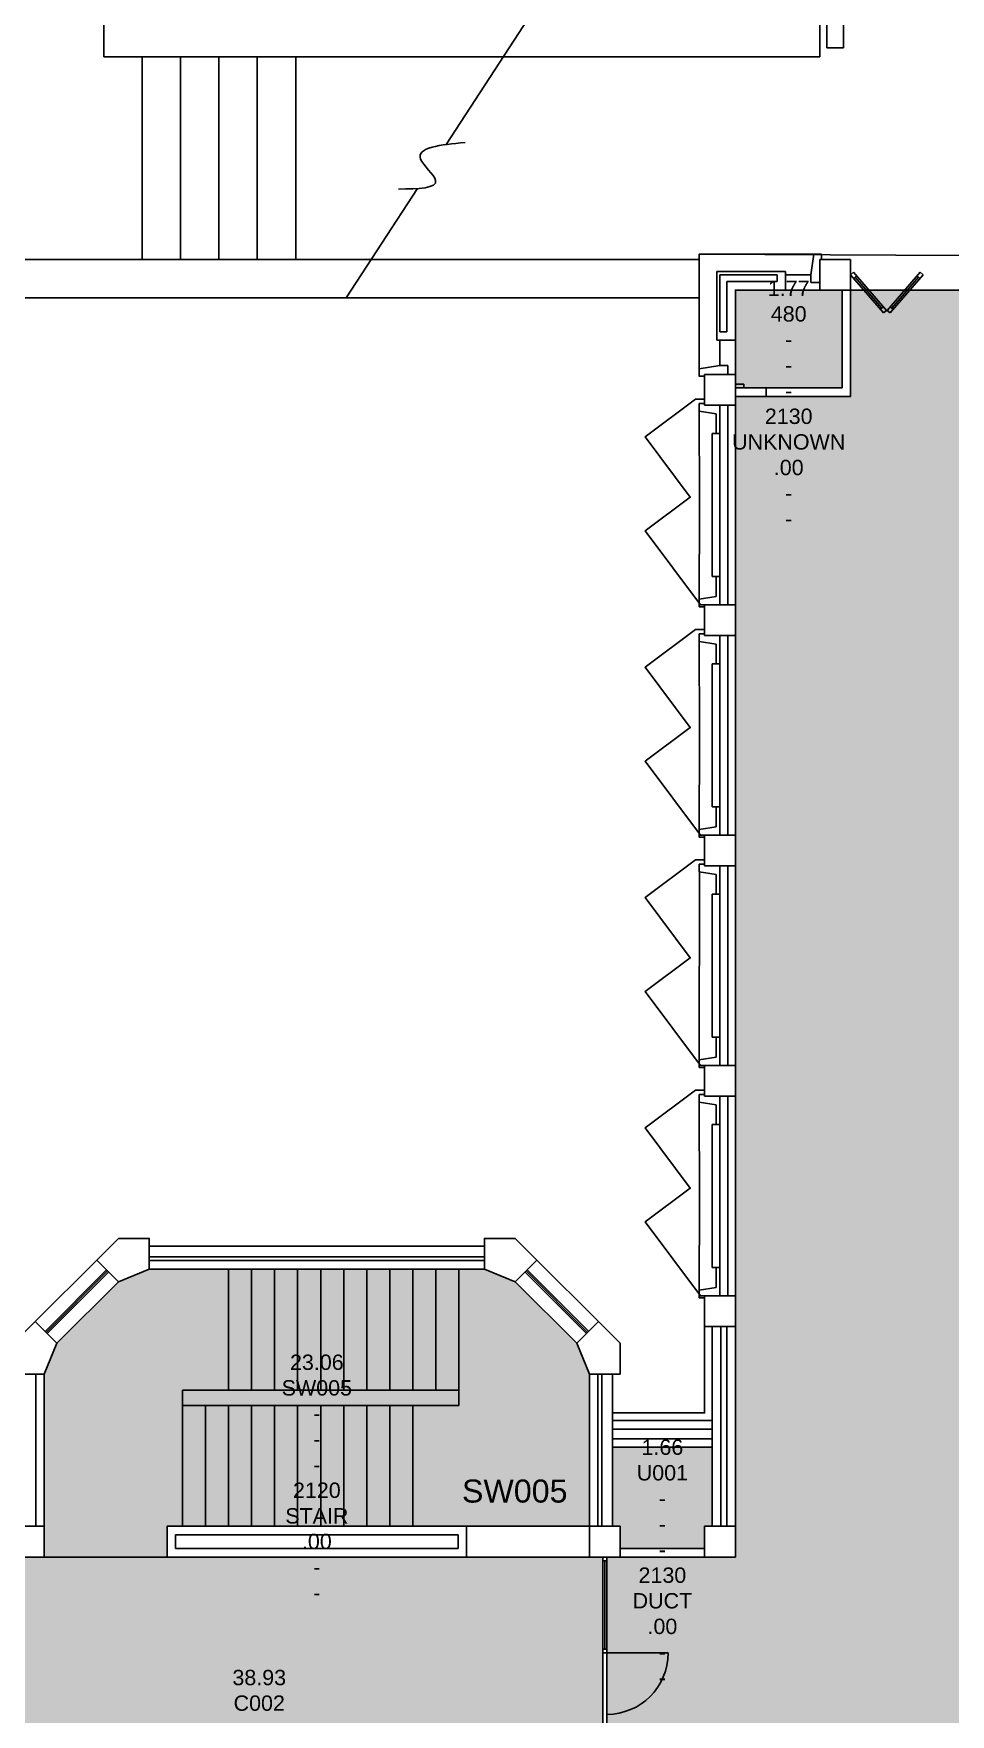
# Model space of a CAD drawing. Header units: inches. Extents: x 613227 to 772276, y -183327 to -97364.
# Drawn here: x 627875 to 639813, y -133277 to -111387 of the extents above; entities that cross this region are included whole.
import ezdxf

# ---------------------------------------------------------------- set-up
doc = ezdxf.new("R2010")
doc.units = ezdxf.units.IN
doc.header["$MEASUREMENT"] = 0
for name, color, linetype in [('_new text', 7, 'Continuous'), ('BL', 8, 'Continuous'), ('DR', 8, 'Continuous'), ('GROS$', 1, 'Continuous'), ('HL-TMP', 7, 'Continuous'), ('RM', 4, 'Continuous'), ('RM$', 5, 'Continuous'), ('RM$TXT', 5, 'Continuous'), ('WA_EXT', 7, 'Continuous'), ('WN', 4, 'Continuous')]:
    doc.layers.add(name, color=color, linetype=linetype)
doc.styles.add('arial', font='arial.ttf')
doc.styles.get("Standard").update_dxf_attribs({"font": 'arial.ttf'})

msp = doc.modelspace()

# ---------------------------------------------------------------- hatches: boundary and pattern name
at = {"layer": 'HL-TMP', "true_color": 0x666666}
h = msp.add_hatch(color=251, dxfattribs=at)
h.paths.add_polyline_path([(618953, -159572), (614613, -159572), (614613, -159727), (614413, -159727), (614413, -162327), (618953, -162327)], flags=0)
h.paths.add_polyline_path([(618953, -163042), (618953, -162437), (614613, -162437), (614613, -162727), (614413, -162727), (614413, -165327), (614613, -165327), (614613, -165477), (618953, -165477)], flags=0)
h.paths.add_polyline_path([(656583, -169237), (653423, -169237), (653423, -175182), (656583, -175182)], flags=0)
h.paths.add_polyline_path([(668203, -169237), (665043, -169237), (665043, -175167), (668203, -175167)], flags=0)
h.paths.add_polyline_path([(693613, -162727), (693588, -162727), (692013, -162727), (686513, -162727), (686513, -164709), (686679, -165109), (687481, -165911), (687881, -166077), (692246, -166077), (692646, -165911), (693448, -165109), (693613, -164709)], flags=0)
h.paths.add_polyline_path([(693613, -128844), (693448, -128444), (692646, -127642), (692246, -127477), (687881, -127477), (687481, -127642), (686679, -128444), (686513, -128844), (686513, -130827), (688113, -130827), (693613, -130827)], flags=0)
h.paths.add_polyline_path([(635113, -128844), (634948, -128444), (634146, -127642), (633746, -127477), (629381, -127477), (628981, -127642), (628179, -128444), (628013, -128844), (628013, -131227), (629613, -131227), (629613, -130827), (635113, -130827)], flags=0)
h.paths.add_polyline_path([(635113, -162727), (628013, -162727), (628013, -164709), (628179, -165109), (628981, -165911), (629381, -166077), (633746, -166077), (634146, -165911), (634948, -165109), (635113, -164709)], flags=0)
h.paths.add_polyline_path([(740972, -132923), (735561, -129785), (734859, -130996), (734809, -131083), (736023, -131787), (736523, -132077), (736523, -135976), (734809, -136970), (735561, -138268), (740972, -135130), (741615, -134027)], flags=0)
h.paths.add_polyline_path([(658824, -136477), (654813, -137161), (654813, -140092), (659213, -140842), (659213, -139444), (656263, -138941), (656263, -138312), (659056, -137836)], flags=0)
h.paths.add_polyline_path([(666813, -137161), (662413, -136411), (662413, -137810), (665363, -138312), (665363, -138941), (662571, -139417), (662803, -140776), (666813, -140092)], flags=0)
h.paths.add_polyline_path([(640413, -141482), (644138, -141482), (644138, -141572), (644166, -141572), (644166, -144572), (646907, -144572), (646913, -144572), (646913, -144727), (647168, -144727), (647168, -147327), (646913, -147327), (646913, -147727), (647168, -147727), (647168, -150327), (646913, -150327), (646913, -150727), (647168, -150727), (647168, -153327), (646913, -153327), (646913, -153727), (647168, -153727), (647168, -156327), (646913, -156327), (646913, -156727), (647168, -156727), (647168, -159327), (646913, -159327), (646913, -159505), (642568, -159505), (642568, -159482), (640413, -159482)], flags=0)
h.paths.add_polyline_path([(674403, -125327), (674013, -125327), (674013, -124727), (674403, -124727), (674403, -122957), (670488, -122957), (670488, -131117), (674113, -131117), (674113, -130627), (674403, -130627)], flags=0)
h.paths.add_polyline_path([(662163, -169237), (659463, -169237), (659463, -171467), (659463, -174067), (659463, -175362), (662163, -175362), (662163, -172667)], flags=0)
h.paths.add_polyline_path([(680278, -118618), (680278, -117552), (680278, -116512), (680163, -116512), (679078, -116512), (679078, -120468), (680278, -120468)], flags=0)
h.paths.add_polyline_path([(696853, -126582), (695613, -126582), (695613, -126727), (695314, -126727), (695314, -129327), (695613, -129327), (695613, -129727), (695368, -129727), (695368, -130827), (695613, -130827), (695613, -131117), (698403, -131117), (698403, -129007), (696853, -129007)], flags=0)
h.paths.add_polyline_path([(626288, -131227), (623013, -131227), (621563, -131227), (621563, -130277), (621563, -129174), (621563, -127903), (621563, -124892), (621563, -121892), (621563, -118892), (621563, -117472), (621613, -117472), (621613, -112892), (621613, -109042), (621613, -107082), (619013, -107082), (619013, -107377), (619013, -109892), (619013, -117472), (619063, -117472), (619063, -130857), (619063, -131082), (614413, -131082), (614413, -132327), (614613, -132327), (614613, -135327), (626288, -135327)], flags=0)
h.paths.add_polyline_path([(635288, -131227), (635113, -131227), (629613, -131227), (628013, -131227), (627613, -131227), (626338, -131227), (626338, -135327), (626613, -135327), (626613, -135677), (627613, -135677), (627613, -135327), (628013, -135327), (628013, -135617), (631263, -135617), (631263, -135327), (631863, -135327), (631863, -135617), (632475, -135617), (635113, -135617), (635113, -135327), (635288, -135327)], flags=0)
h.paths.add_polyline_path([(686288, -131227), (686113, -131227), (685013, -131227), (680278, -131227), (680278, -131227), (679078, -131227), (672063, -131227), (663758, -131227), (657868, -131227), (654868, -131227), (647113, -131227), (647113, -125327), (647013, -125327), (647013, -124727), (647113, -124727), (647113, -119327), (647013, -119327), (647013, -118727), (647113, -118727), (647113, -114727), (638513, -114727), (638513, -116112), (637413, -116112), (637013, -116112), (637013, -131227), (636613, -131227), (635513, -131227), (635338, -131227), (635338, -135327), (637213, -135327), (637213, -135425), (644984, -135425), (644984, -141482), (645438, -141482), (645438, -141572), (644256, -141572), (644256, -144392), (644256, -144482), (646913, -144482), (646913, -144327), (647513, -144327), (647513, -141727), (646913, -141727), (646913, -141327), (647513, -141327), (647513, -138727), (646913, -138727), (646913, -138327), (647513, -138327), (647513, -135727), (646913, -135727), (646913, -135327), (647113, -135327), (647113, -135127), (647513, -135127), (647513, -135727), (650113, -135727), (650113, -135127), (650513, -135127), (650513, -135727), (653113, -135727), (653113, -135127), (653513, -135127), (653513, -135377), (653691, -135377), (653841, -135612), (655784, -135612), (655934, -135377), (656113, -135377), (656113, -135127), (656513, -135127), (656513, -135377), (656691, -135377), (656841, -135612), (658784, -135612), (658934, -135377), (659113, -135377), (659113, -135127), (659513, -135127), (662113, -135127), (662513, -135127), (662513, -135377), (662693, -135377), (662843, -135612), (664786, -135612), (664936, -135377), (665113, -135377), (665113, -135127), (665513, -135127), (665513, -135377), (665693, -135377), (665843, -135612), (667786, -135612), (667936, -135377), (668113, -135377), (668113, -135127), (674113, -135127), (674513, -135127), (674513, -135327), (674713, -135327), (674713, -138472), (677373, -138472), (678218, -138472), (678218, -135327), (686288, -135327)], flags=0)
h.paths.add_polyline_path([(680278, -120751), (680278, -120558), (679078, -120558), (679078, -120577), (678478, -120577), (678478, -124077), (679078, -124077), (679078, -128624), (679078, -128624), (679078, -131227), (680278, -131227), (680278, -130627), (680278, -124852)], flags=0)
h.paths.add_polyline_path([(707258, -132727), (707013, -132727), (707013, -132582), (702513, -132582), (702513, -131227), (700013, -131227), (699903, -131227), (695613, -131227), (695013, -131227), (693613, -131227), (692013, -131227), (688113, -131227), (686338, -131227), (686338, -135327), (686513, -135327), (686513, -135617), (689763, -135617), (689763, -135327), (690363, -135327), (690363, -135617), (692575, -135617), (693613, -135617), (693613, -135327), (694013, -135327), (694013, -135472), (695013, -135472), (695013, -135327), (700013, -135327), (705313, -135327), (707013, -135327), (707013, -134877), (707258, -134877)], flags=0)
h.paths.add_polyline_path([(702513, -109892), (702513, -107082), (702066, -107082), (700013, -107082), (700013, -108692), (700013, -111692), (700013, -114692), (700013, -117692), (700013, -127053), (700013, -128324), (700013, -129827), (700013, -131117), (702513, -131117), (702513, -130892), (702513, -127892), (702513, -124892), (702513, -121892), (702513, -115892), (702513, -112892)], flags=0)
h.paths.add_polyline_path([(718928, -129981), (718928, -129931), (717566, -129931), (717566, -129981), (717566, -131431), (718928, -131431)], flags=0)
h.paths.add_polyline_path([(718928, -136623), (717566, -136623), (717566, -136673), (717566, -138123), (718928, -138123)], flags=0)
h.paths.add_polyline_path([(702513, -160892), (702513, -142892), (702513, -139862), (702513, -135437), (700013, -135437), (700013, -135962), (700013, -138662), (700013, -144692), (700013, -150692), (700013, -153692), (700013, -156692), (700013, -159727), (694013, -159727), (693878, -159727), (693878, -159799), (693878, -162247), (693878, -162327), (694013, -162327), (700013, -162327), (700013, -166120), (700013, -171472), (700838, -171472), (702513, -171472)], flags=0)
h.paths.add_polyline_path([(684613, -162377), (683693, -162377), (683693, -162747), (683513, -162747), (683513, -162927), (683333, -162927), (683333, -163747), (684613, -163747)], flags=0)
h.paths.add_polyline_path([(678943, -168277), (677963, -168277), (677963, -169112), (678943, -169112)], flags=0)
h.paths.add_polyline_path([(635288, -159727), (635113, -159727), (635113, -159727), (635113, -159727), (633348, -159727), (632731, -159109), (631596, -159109), (631596, -159109), (630396, -159109), (629778, -159727), (629005, -159727), (628143, -159727), (626338, -159727), (626338, -162327), (626663, -162327), (626663, -162327), (628013, -162327), (635288, -162327)], flags=0)
h.paths.add_polyline_path([(627793, -156609), (626613, -156609), (626613, -156727), (626538, -156727), (626538, -158142), (626538, -159327), (627793, -159327)], flags=0)
h.paths.add_polyline_path([(621673, -143201), (621673, -141002), (619043, -141002), (619043, -143560), (619043, -146426), (619043, -148912), (619043, -150597), (619043, -153419), (619553, -153419), (619553, -156077), (619553, -159514), (621673, -159514), (621673, -159482), (621673, -156417), (623127, -156417), (623127, -155517), (622906, -155517), (621673, -155517), (621673, -151520)], flags=0)
h.paths.add_polyline_path([(666535, -176379), (665423, -176379), (665423, -177482), (666534, -177482)], flags=0)
h.paths.add_polyline_path([(693693, -159727), (693588, -159727), (693588, -159552), (691958, -159552), (691958, -159727), (691848, -159727), (691467, -159323), (691155, -158993), (691073, -158907), (689173, -158907), (689053, -158907), (688660, -159323), (688278, -159727), (688168, -159727), (688168, -159552), (686538, -159552), (686538, -159727), (686378, -159727), (686378, -162327), (686538, -162327), (692013, -162327), (692013, -162727), (693588, -162727), (693588, -162327), (693693, -162327)], flags=0)
h.paths.add_polyline_path([(704413, -98927), (704213, -98927), (704213, -97977), (700013, -97977), (700013, -106972), (702066, -106972), (702613, -106972), (702613, -106677), (703013, -106677), (703013, -106977), (704163, -106977), (704163, -106027), (704363, -106027), (704363, -105027), (704213, -105027), (704213, -104427), (704363, -104427), (704363, -100527), (704213, -100527), (704213, -100271), (701692, -100271), (701692, -101804), (702629, -101804), (702629, -101834), (702629, -105027), (701667, -105027), (701667, -100693), (701668, -100246), (704213, -100246), (704213, -99927), (704413, -99927)], flags=0)
h.paths.add_polyline_path([(684413, -145862), (683328, -145862), (683328, -146795), (683328, -146832), (684413, -146832)], flags=0)
h.paths.add_polyline_path([(624323, -155517), (623217, -155517), (623217, -156417), (624323, -156417)], flags=0)
h.paths.add_polyline_path([(659258, -175402), (656803, -175402), (656803, -177067), (656803, -177517), (657653, -177517), (659258, -177517)], flags=0)
h.paths.add_polyline_path([(636713, -153727), (636613, -153727), (636613, -153609), (635333, -153609), (635333, -154629), (635375, -154671), (635375, -155023), (635333, -155023), (635333, -156444), (635973, -156444), (636613, -156444), (636613, -156327), (636713, -156327)], flags=0)
at = {"layer": 'HL-TMP', "true_color": 0x66cf4f}
h = msp.add_hatch(color=93, dxfattribs=at)
h.paths.add_polyline_path([(684613, -114727), (683417, -114727), (683417, -115832), (684613, -115832)], flags=0)
h.paths.add_polyline_path([(666758, -114727), (665513, -114727), (665513, -115827), (666758, -115827), (666758, -115332)], flags=0)
h.paths.add_polyline_path([(638403, -114727), (637013, -114727), (637013, -116002), (638403, -116002)], flags=0)
at = {"layer": 'HL-TMP', "true_color": 0x66cd4f}
h = msp.add_hatch(color=93, dxfattribs=at)
h.paths.add_polyline_path([(636713, -129798), (635413, -129798), (635413, -130827), (635513, -130827), (635513, -131117), (636613, -131117), (636613, -130827), (636713, -130827)], flags=0)
h.paths.add_polyline_path([(686213, -129798), (684903, -129798), (684903, -130827), (685013, -130827), (685013, -131117), (686113, -131117), (686113, -130827), (686213, -130827)], flags=0)
h.paths.add_polyline_path([(695258, -129727), (693913, -129727), (693913, -130827), (694013, -130827), (694013, -131117), (695013, -131117), (695013, -130827), (695258, -130827)], flags=0)
h.paths.add_polyline_path([(695503, -162437), (694013, -162437), (694013, -162727), (693913, -162727), (693913, -163817), (695503, -163817)], flags=0)
h.paths.add_polyline_path([(686213, -162727), (686113, -162727), (686113, -162437), (685163, -162437), (685013, -162437), (685013, -163873), (686213, -163873)], flags=0)
h.paths.add_polyline_path([(636613, -162437), (635513, -162437), (635513, -162727), (635413, -162727), (635413, -163827), (636613, -163827)], flags=0)
h.paths.add_polyline_path([(627713, -162727), (627613, -162727), (627613, -162437), (626663, -162437), (626123, -162437), (626123, -163817), (627713, -163817)], flags=0)

# ---------------------------------------------------------------- linework, layer by layer
at = {"layer": 'BL', "linetype": 'Continuous'}
for p, q in [((628788, -111687), (628788, -111186)), ((628788, -111186), (628788, -111687)), ((638113, -111186), (638113, -111687)), ((638113, -111687), (638113, -111186)), ((629288, -111687), (629288, -114327)), ((629288, -114327), (629288, -111687)), ((629788, -114327), (629788, -111687)), ((629788, -111687), (629788, -114327)), ((630288, -111687), (630288, -114327)), ((630288, -114327), (630288, -111687)), ((630788, -114327), (630788, -111687)), ((630788, -111687), (630788, -114327)), ((631288, -111687), (631288, -114327)), ((631288, -114327), (631288, -111687)), ((630413, -129052), (630413, -127477)), ((630413, -127477), (633413, -127477)), ((630713, -129052), (630713, -127477)), ((631013, -129052), (631013, -127477)), ((631313, -129052), (631313, -127477)), ((631613, -129052), (631613, -127477)), ((631913, -129052), (631913, -127477)), ((632213, -129052), (632213, -127477)), ((632513, -129052), (632513, -127477)), ((632813, -127477), (632813, -129052)), ((633113, -127477), (633113, -129052)), ((633413, -129052), (633413, -127477)), ((629813, -129252), (629813, -129052)), ((629813, -129052), (633413, -129052)), ((633413, -129252), (633413, -129052)), ((629813, -130827), (629813, -129252)), ((629813, -129252), (632813, -129252)), ((630113, -130827), (630113, -129252)), ((630413, -130827), (630413, -129252)), ((630713, -130827), (630713, -129252)), ((631013, -130827), (631013, -129252)), ((631313, -130827), (631313, -129252)), ((631613, -130827), (631613, -129252)), ((631913, -130827), (631913, -129252)), ((632213, -130827), (632213, -129252)), ((632513, -130827), (632513, -129252)), ((632813, -129252), (633413, -129252)), ((632813, -129252), (632813, -130827)), ((632813, -130827), (629813, -130827))]:
    msp.add_line(p, q, dxfattribs=at)
at = {"layer": 'BL'}
for p, q in [((633246, -112831), (634319, -111186)), ((628788, -111687), (638113, -111687)), ((631945, -114827), (632873, -113404)), ((626613, -114327), (636543, -114327)), ((636543, -114327), (636543, -114827)), ((626971, -114827), (636543, -114827))]:
    msp.add_line(p, q, dxfattribs=at)
msp.add_spline([(633493, -112804), (632915, -113020), (633110, -113298), (632625, -113411)], degree=3, dxfattribs=at)
at = {"layer": 'DR', "linetype": 'Continuous'}
for p, q in [((637013, -116002), (637013, -115952)), ((637013, -115952), (637123, -115952)), ((637123, -116002), (637013, -116002)), ((637123, -115952), (637123, -116002)), ((635288, -131277), (635288, -131227)), ((635288, -131227), (635338, -131227)), ((635338, -131277), (635288, -131277)), ((635338, -131227), (635338, -131277)), ((635288, -132477), (635288, -132427)), ((635288, -132427), (635338, -132427)), ((635338, -132427), (635338, -132477)), ((635338, -132477), (635288, -132477)), ((636138, -132477), (635338, -132477))]:
    msp.add_line(p, q, dxfattribs=at)
msp.add_arc((635338, -132477), 800, 270, 0, dxfattribs=at)
at = {"layer": 'GROS$', "linetype": 'Continuous', "flags": 128}
msp.add_lwpolyline([(627613, -128444), (628981, -127077), (629381, -127077), (629381, -127177), (633746, -127177), (633746, -127077), (634146, -127077), (635513, -128444), (635513, -128844), (635413, -128844), (635413, -129350), (636613, -129350), (636613, -127827), (636558, -127827), (635838, -126863), (636425, -126425), (635838, -125639), (636494, -125149), (636613, -125149), (636613, -124827), (636558, -124827), (635838, -123863), (636425, -123425), (635838, -122639), (636494, -122149), (636613, -122149), (636613, -121827), (636558, -121827), (635838, -120863), (636425, -120425), (635838, -119639), (636494, -119149), (636613, -119149), (636613, -118827), (636558, -118827), (635838, -117863), (636425, -117425), (635838, -116639), (636494, -116149), (636613, -116149), (636613, -115850), (636543, -115850), (636543, -114257), (650203, -114327)], dxfattribs=at)
at = {"layer": 'GROS$'}
for points in [[(635338, -135327), (635338, -131227), (637013, -131227), (637013, -116112), (637013, -114727), (638403, -114727), (638403, -116002), (637013, -116002), (637013, -116112), (638513, -116112), (638513, -114727), (647113, -114727)], [(626688, -131227), (628013, -131227), (628013, -128844), (628179, -128444), (628981, -127642), (629381, -127477), (633746, -127477), (634146, -127642), (634948, -128444), (635113, -128844), (635113, -130827), (629613, -130827), (629613, -131227), (633513, -131227), (633513, -130827), (635113, -130827), (635113, -131227), (635288, -131227), (635288, -135327)]]:
    msp.add_lwpolyline(points, dxfattribs=at)
at = {"layer": 'RM'}
msp.add_line((629613, -131227), (628013, -131227), dxfattribs=at)
at = {"layer": 'RM$'}
msp.add_lwpolyline([(663758, -131227), (657868, -131227), (654868, -131227), (647113, -131227), (647113, -125327), (647013, -125327), (647013, -124727), (647113, -124727), (647113, -119327), (647013, -119327), (647013, -118727), (647113, -118727), (647113, -114727), (638513, -114727), (638513, -116112), (637413, -116112), (637013, -116112), (637013, -131227), (636613, -131227), (635513, -131227), (635338, -131227), (635338, -135327)], dxfattribs=at)
for points in [[(638403, -114727), (637013, -114727), (637013, -116002), (638403, -116002)], [(635113, -128844), (634948, -128444), (634146, -127642), (633746, -127477), (629381, -127477), (628981, -127642), (628179, -128444), (628013, -128844), (628013, -131227), (629613, -131227), (629613, -130827), (635113, -130827)], [(636713, -129798), (635413, -129798), (635413, -130827), (635513, -130827), (635513, -131117), (636613, -131117), (636613, -130827), (636713, -130827)], [(635288, -131227), (635113, -131227), (629613, -131227), (628013, -131227), (627613, -131227), (626338, -131227), (626338, -135327), (626613, -135327), (626613, -135677), (627613, -135677), (627613, -135327), (628013, -135327), (628013, -135617), (631263, -135617), (631263, -135327), (631863, -135327), (631863, -135617), (632475, -135617), (635113, -135617), (635113, -135327), (635288, -135327)]]:
    msp.add_lwpolyline(points, close=True, dxfattribs=at)
at = {"layer": 'WA_EXT', "linetype": 'Continuous'}
for p, q in [((638203, -111572), (638203, -111227)), ((638423, -111227), (638423, -111572)), ((638423, -111572), (638203, -111572)), ((638113, -114727), (638113, -114327)), ((638113, -114327), (638513, -114327)), ((638113, -114727), (638113, -114327)), ((638113, -114327), (638513, -114327)), ((638513, -114327), (638513, -114727)), ((638513, -114327), (638513, -114727)), ((638513, -114727), (638113, -114727)), ((638513, -114727), (638113, -114727)), ((638403, -116002), (638403, -114727)), ((638513, -116112), (638513, -114727)), ((636613, -116227), (636613, -115827)), ((636613, -115827), (637013, -115827)), ((637013, -115827), (637013, -116227)), ((637413, -116002), (638403, -116002)), ((637413, -116112), (637413, -116002)), ((637013, -116227), (636613, -116227)), ((637413, -116112), (638513, -116112)), ((636613, -119227), (636613, -118827)), ((636613, -118827), (637013, -118827)), ((637013, -118827), (637013, -119227)), ((637013, -119227), (636613, -119227)), ((636613, -122227), (636613, -121827)), ((636613, -121827), (637013, -121827)), ((637013, -121827), (637013, -122227)), ((637013, -122227), (636613, -122227)), ((636613, -125227), (636613, -124827)), ((636613, -124827), (637013, -124827)), ((637013, -124827), (637013, -125227)), ((637013, -125227), (636613, -125227)), ((628981, -127077), (628698, -127359)), ((628981, -127077), (629381, -127077)), ((629381, -127077), (629381, -127477)), ((629381, -127177), (633746, -127177)), ((629381, -127317), (629381, -127177)), ((633746, -127077), (633746, -127477)), ((634146, -127077), (633746, -127077)), ((633746, -127317), (633746, -127177)), ((634146, -127077), (634429, -127359)), ((628698, -127359), (628981, -127642)), ((629381, -127317), (633746, -127317)), ((633746, -127367), (629381, -127367)), ((629381, -127477), (629381, -127367)), ((633746, -127477), (633746, -127367)), ((634429, -127359), (634146, -127642)), ((629381, -127477), (628981, -127642)), ((633746, -127477), (629381, -127477)), ((634146, -127642), (633746, -127477)), ((636613, -128227), (636613, -127827)), ((636613, -127827), (637013, -127827)), ((636613, -128227), (636613, -127827)), ((636613, -127827), (637013, -127827)), ((637013, -127827), (637013, -128227)), ((637013, -127827), (637013, -128227)), ((627613, -128444), (627896, -128161)), ((627896, -128161), (628179, -128444)), ((635231, -128161), (634948, -128444)), ((635513, -128444), (635231, -128161)), ((636713, -128227), (636613, -128227)), ((636613, -128227), (636613, -129350)), ((637013, -128227), (636613, -128227)), ((637013, -128227), (636613, -128227)), ((636713, -128227), (636823, -128227)), ((636713, -130827), (636713, -128227)), ((636823, -130827), (636823, -128227)), ((637013, -128227), (636903, -128227)), ((636903, -130827), (636903, -128227)), ((637013, -130827), (637013, -128227)), ((628179, -128444), (628013, -128844)), ((635113, -128844), (634948, -128444)), ((635513, -128444), (635513, -128844)), ((627613, -128844), (628013, -128844)), ((627903, -130827), (627903, -128844)), ((628013, -128844), (627903, -128844)), ((628013, -130827), (628013, -128844)), ((635513, -128844), (635113, -128844)), ((635113, -130827), (635113, -128844)), ((635113, -128844), (635223, -128844)), ((635223, -130827), (635223, -128844)), ((635273, -130827), (635273, -128844)), ((635273, -128844), (635413, -128844)), ((635413, -130827), (635413, -128844)), ((636613, -129350), (635413, -129350)), ((635413, -129350), (635413, -129560)), ((635413, -129450), (636713, -129450)), ((635413, -129560), (636713, -129560)), ((635413, -129688), (635413, -129798)), ((635413, -129688), (636713, -129688)), ((635413, -129798), (636713, -129798)), ((628013, -130827), (627613, -130827)), ((628013, -130827), (627903, -130827)), ((628013, -131227), (628013, -130827)), ((629613, -130827), (633513, -130827)), ((629613, -130827), (629613, -131227)), ((633513, -130827), (633513, -131227)), ((635113, -130827), (635223, -130827)), ((635513, -130827), (635113, -130827)), ((635113, -130827), (635113, -131227)), ((635273, -130827), (635413, -130827)), ((635513, -131227), (635513, -130827)), ((636613, -131227), (636613, -130827)), ((636613, -130827), (637013, -130827)), ((636613, -131227), (636613, -130827)), ((636613, -130827), (637013, -130827)), ((636613, -131227), (636613, -130827)), ((636613, -130827), (637013, -130827)), ((636613, -131227), (636613, -130827)), ((636613, -130827), (637013, -130827)), ((636713, -130827), (636823, -130827)), ((636713, -130827), (636823, -130827)), ((636713, -130827), (636823, -130827)), ((636713, -130827), (636823, -130827)), ((637013, -130827), (636903, -130827)), ((637013, -130827), (636903, -130827)), ((637013, -130827), (636903, -130827)), ((637013, -130827), (636903, -130827)), ((637013, -130827), (637013, -131227)), ((637013, -130827), (637013, -131227)), ((637013, -130827), (637013, -131227)), ((637013, -130827), (637013, -131227)), ((629723, -130937), (633403, -130937)), ((629723, -130937), (629723, -131117)), ((629723, -131117), (633403, -131117)), ((633403, -130937), (633403, -131117)), ((635513, -131117), (636613, -131117)), ((635513, -131117), (636613, -131117)), ((635513, -131117), (636613, -131117)), ((635513, -131117), (636613, -131117)), ((636613, -131227), (636613, -131117)), ((636613, -131227), (636613, -131117)), ((636613, -131227), (636613, -131117)), ((636613, -131227), (636613, -131117)), ((627613, -131227), (628013, -131227)), ((629613, -131227), (633513, -131227)), ((635113, -131227), (635513, -131227)), ((635513, -131227), (636613, -131227)), ((635513, -131227), (636613, -131227)), ((635513, -131227), (636613, -131227)), ((635513, -131227), (636613, -131227)), ((637013, -131227), (636613, -131227)), ((637013, -131227), (636613, -131227)), ((637013, -131227), (636613, -131227)), ((637013, -131227), (636613, -131227))]:
    msp.add_line(p, q, dxfattribs=at)
at = {"layer": 'WN', "linetype": 'Continuous'}
for p, q in [((636543, -114257), (638137, -114257)), ((636543, -114257), (638137, -114257)), ((636543, -115850), (636543, -114257)), ((638037, -114257), (637995, -114527)), ((638037, -114257), (637995, -114527)), ((638137, -114257), (638037, -114257)), ((638137, -114257), (638037, -114257)), ((638137, -114327), (638137, -114257)), ((638137, -114327), (638137, -114257)), ((636773, -115380), (636773, -114486)), ((636773, -114486), (637667, -114486)), ((636773, -114486), (637667, -114486)), ((636813, -115270), (636813, -114527)), ((636813, -114527), (637557, -114527)), ((636813, -114527), (637557, -114527)), ((636903, -114617), (636903, -115270)), ((637557, -114617), (636903, -114617)), ((637557, -114617), (636903, -114617)), ((637557, -114617), (637557, -114527)), ((637557, -114617), (637557, -114527)), ((637667, -114727), (637667, -114486)), ((637667, -114727), (637667, -114486)), ((637667, -114527), (637995, -114527)), ((637667, -114527), (637995, -114527)), ((637995, -114527), (637995, -114627)), ((637995, -114527), (637995, -114627)), ((637995, -114627), (638113, -114627)), ((637995, -114627), (638113, -114627)), ((638513, -114527), (638551, -114494)), ((638943, -115025), (638513, -114527)), ((638981, -114992), (638551, -114494)), ((638554, -114574), (638592, -114541)), ((638554, -114574), (638592, -114541)), ((638921, -114961), (638573, -114558)), ((638991, -114992), (639420, -114494)), ((639028, -115025), (639458, -114527)), ((639050, -114961), (639398, -114558)), ((639417, -114574), (639379, -114541)), ((639417, -114574), (639379, -114541)), ((639458, -114527), (639420, -114494)), ((637013, -114727), (638113, -114727)), ((637013, -115827), (637013, -114727)), ((637013, -114727), (638113, -114727)), ((638940, -114945), (638902, -114977)), ((638902, -114977), (638943, -115025)), ((638943, -115025), (638981, -114992)), ((638991, -114992), (638981, -114992)), ((639028, -115025), (638991, -114992)), ((639069, -114977), (639028, -115025)), ((639031, -114945), (639069, -114977)), ((636903, -115270), (636813, -115270)), ((637013, -115380), (636773, -115380)), ((636813, -115380), (636813, -115708)), ((636543, -115751), (636813, -115708)), ((636543, -115850), (636543, -115751)), ((636813, -115708), (636914, -115708)), ((636914, -115708), (636914, -115827)), ((636613, -115850), (636543, -115850)), ((637013, -115937), (637013, -115827)), ((636613, -116203), (636543, -116203)), ((636543, -116203), (636543, -116303)), ((636613, -116227), (636613, -116203)), ((637013, -116227), (636613, -116227)), ((636813, -116227), (636813, -118827)), ((636914, -116227), (636914, -116345)), ((637013, -118827), (637013, -116227)), ((636546, -117468), (636543, -116303)), ((636763, -116337), (636543, -116303)), ((636763, -116595), (636763, -116337)), ((636914, -118708), (636914, -116345)), ((636713, -118458), (636713, -116595)), ((636713, -116595), (636813, -116595)), ((636914, -117313), (636914, -117313)), ((636546, -117527), (636546, -117468)), ((636546, -117527), (636546, -117585)), ((636543, -118751), (636546, -117585)), ((636914, -117740), (636914, -117740)), ((636813, -118458), (636713, -118458)), ((636763, -118716), (636763, -118458)), ((636763, -118716), (636543, -118751)), ((636543, -118850), (636543, -118751)), ((636613, -118850), (636543, -118850)), ((636613, -118850), (636613, -118827)), ((636613, -118827), (637013, -118827)), ((636914, -118827), (636914, -118708)), ((636543, -119203), (636543, -119303)), ((636613, -119203), (636543, -119203)), ((636613, -119227), (636613, -119203)), ((637013, -119227), (636613, -119227)), ((636813, -119227), (636813, -121827)), ((636914, -119227), (636914, -119345)), ((637013, -121827), (637013, -119227)), ((636763, -119337), (636543, -119303)), ((636546, -120468), (636543, -119303)), ((636763, -119595), (636763, -119337)), ((636914, -121708), (636914, -119345)), ((636713, -121458), (636713, -119595)), ((636713, -119595), (636813, -119595)), ((636914, -120313), (636914, -120313)), ((636543, -121751), (636546, -120585)), ((636546, -120527), (636546, -120468)), ((636546, -120527), (636546, -120585)), ((636914, -120740), (636914, -120740)), ((636813, -121458), (636713, -121458)), ((636763, -121716), (636763, -121458)), ((636763, -121716), (636543, -121751)), ((636543, -121850), (636543, -121751)), ((636613, -121850), (636543, -121850)), ((636613, -121850), (636613, -121827)), ((636613, -121827), (637013, -121827)), ((636914, -121827), (636914, -121708)), ((636613, -122203), (636543, -122203)), ((636543, -122203), (636543, -122303)), ((636763, -122337), (636543, -122303)), ((636543, -124751), (636548, -122303)), ((636613, -122227), (636613, -122203)), ((637013, -122227), (636613, -122227)), ((636763, -122595), (636763, -122337)), ((636813, -122227), (636813, -124827)), ((636914, -122227), (636914, -122345)), ((636914, -124708), (636914, -122345)), ((637013, -124827), (637013, -122227)), ((636713, -124458), (636713, -122595)), ((636713, -122595), (636813, -122595)), ((636813, -124458), (636713, -124458)), ((636763, -124716), (636763, -124458)), ((636763, -124716), (636543, -124751)), ((636543, -124850), (636543, -124751)), ((636914, -124827), (636914, -124708)), ((636914, -124741), (636914, -124741)), ((636613, -124850), (636543, -124850)), ((636613, -124850), (636613, -124827)), ((636613, -124827), (637013, -124827)), ((636613, -125203), (636543, -125203)), ((636543, -125203), (636543, -125303)), ((636613, -125227), (636613, -125203)), ((636763, -125337), (636543, -125303)), ((636546, -126585), (636543, -125303)), ((637013, -125227), (636613, -125227)), ((636763, -125595), (636763, -125337)), ((636813, -125227), (636813, -127827)), ((636914, -125227), (636914, -125345)), ((636914, -127708), (636914, -125345)), ((637013, -127827), (637013, -125227)), ((636713, -127458), (636713, -125595)), ((636713, -125595), (636813, -125595)), ((636543, -127751), (636546, -126585)), ((628698, -127359), (627896, -128161)), ((628981, -127642), (628698, -127359)), ((634146, -127642), (634429, -127359)), ((634429, -127359), (635231, -128161)), ((628825, -127487), (628023, -128288)), ((628038, -128302), (628839, -127501)), ((628853, -127515), (628052, -128316)), ((634273, -127515), (635075, -128316)), ((635089, -128302), (634288, -127501)), ((634302, -127487), (635103, -128288)), ((636813, -127458), (636713, -127458)), ((636763, -127716), (636763, -127458)), ((636763, -127716), (636763, -127458)), ((628179, -128444), (628981, -127642)), ((634948, -128444), (634146, -127642)), ((636763, -127716), (636543, -127751)), ((636763, -127716), (636543, -127751)), ((636543, -127850), (636543, -127751)), ((636543, -127850), (636543, -127751)), ((636613, -127850), (636613, -127827)), ((636613, -127827), (637013, -127827)), ((636914, -127827), (636914, -127708)), ((636914, -127827), (636914, -127708)), ((636613, -127850), (636543, -127850)), ((636613, -127850), (636543, -127850)), ((627896, -128161), (628179, -128444)), ((635231, -128161), (634948, -128444)), ((635288, -132427), (635288, -131277)), ((635313, -132427), (635313, -131277)), ((635338, -132427), (635338, -131277))]:
    msp.add_line(p, q, dxfattribs=at)
msp.add_circle((638986, -114992), 5, dxfattribs=at)

# ---------------------------------------------------------------- texts
at = {"layer": '_new text', "linetype": 'Continuous', "style": 'arial'}
msp.add_text('SW005', height=300, dxfattribs=at).set_placement((633453, -130518))
at = {"layer": 'RM$TXT', "char_height": 200, "attachment_point": 8}
for s, insert in [('1.77^M^J480^M^J-^M^J-^M^J-^M^J2130^M^JUNKNOWN^M^J.00^M^J-^M^J-^M^J', (637708, -117804)), ('23.06^M^JSW005^M^J-^M^J-^M^J-^M^J2120^M^JSTAIR^M^J.00^M^J-^M^J-^M^J', (631563, -131791)), ('1.66^M^JU001^M^J-^M^J-^M^J-^M^J2130^M^JDUCT^M^J.00^M^J-^M^J-^M^J', (636063, -132897)), ('38.93^M^JC002^M^J-^M^J-^M^J-^M^J2120^M^JPASSAGE^M^J.00^M^J-^M^J-^M^J', (630813, -135897))]:
    msp.add_mtext(s, dxfattribs=dict(at, insert=insert))

doc.saveas('drawing.dxf')
